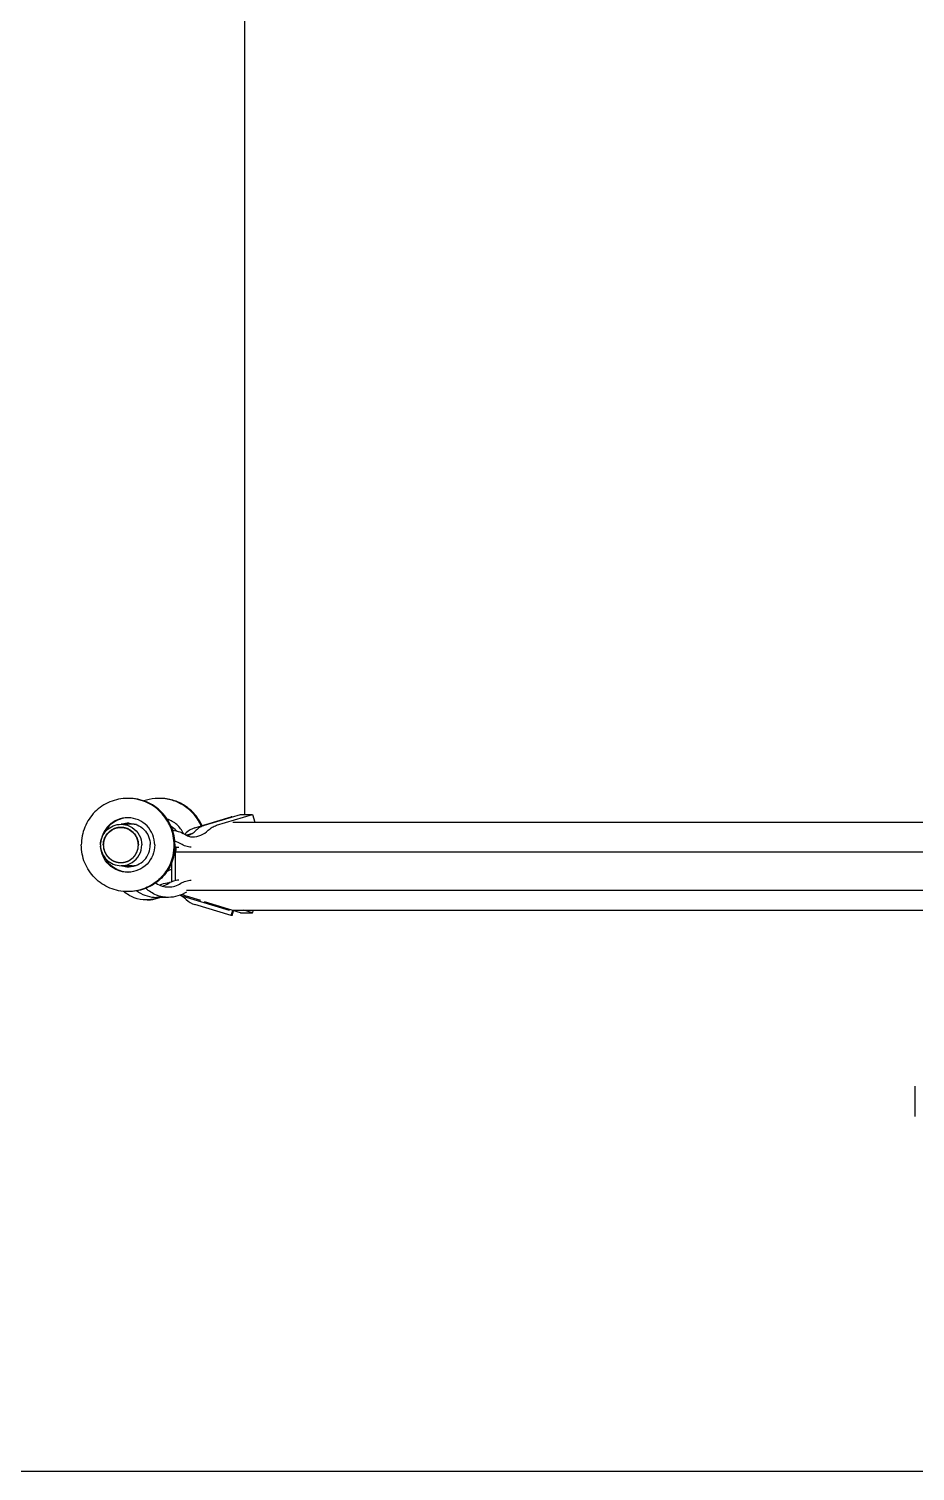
# Model space of a CAD drawing. Header units: millimetres. Extents: x 324 to 7054, y -67 to 2159.
# Drawn here: x 2649 to 2820, y -67 to 211.2 of the extents above; entities that cross this region are included whole.
import ezdxf

# ---------------------------------------------------------------- set-up
doc = ezdxf.new("R2010")
doc.units = ezdxf.units.MM
doc.header["$LTSCALE"] = 153.67
doc.layers.get('0').update_dxf_attribs({"linetype": 'CONTINUOUS'})
doc.layers.add('00_BUW_DATUM', color=7, linetype='CONTINUOUS')
doc.layers.add('02___PRT_ALL_AXES', color=7, linetype='CONTINUOUS')

msp = doc.modelspace()

# ---------------------------------------------------------------- linework, layer by layer
at = {"linetype": 'Continuous'}
for p, q in [((2690.63019, 772.80824), (2690.63019, 59.7043)), ((2681.05369, 57.09698), (2688.07713, 59.2043)), ((2682.93118, 57.59698), (2689.86389, 59.7043)), ((2685.26841, 57.597), (2692.20111, 59.70431)), ((2688.07713, 59.2043), (2688.08898, 59.16478)), ((2688.21898, 59.2043), (2688.07713, 59.2043)), ((2689.86389, 59.7043), (2692.20111, 59.70431)), ((2692.20111, 59.70431), (2692.649, 58.19176)), ((2680.41343, 55.37332), (2680.59144, 55.3696)), ((2675.99097, 43.70002), (2673.65375, 43.7)), ((2688.07713, 40.1957), (2681.05369, 42.30302)), ((2689.86389, 40.6957), (2682.93119, 42.80301)), ((2688.07713, 40.1957), (2688.3639, 41.15165)), ((2688.2676, 40.1957), (2688.07713, 40.1957)), ((2688.2676, 40.1957), (2688.53846, 41.09859)), ((2689.86389, 40.6957), (2692.20111, 40.69572)), ((2692.20111, 40.69572), (2690.51501, 41.20824)), ((2692.20111, 40.69572), (2692.35287, 41.20824)), ((2820.03009, 1.45), (2820.03009, 7.25))]:
    msp.add_line(p, q, dxfattribs=at)
msp.add_line((324, -67), (7054, -67))
for centre, radius, start, end in [((2676.31455, 59.30154), 4.43259, 308.998149, 314.2922248), ((2682.20303, 53.26626), 3.99943, 106.701035, 134.2974133), ((2678.24005, 59.72898), 4.36207, 288.2619693, 314.7060466), ((2676.31617, 59.30037), 6.43081, 277.9538334, 279.721768), ((2675.97319, 50.2661), 4.43696, 57.2260946, 73.7039113), ((2678.15875, 57.28205), 3.91048, 256.2835343, 267.6058598), ((2673.68354, 50.10406), 6.41083, 233.6457732, 237.1919378), ((2676.00458, 50.12298), 4.42555, 235.4087172, 237.1936847), ((2673.63558, 50.1353), 4.43834, 285.5095683, 302.7685016), ((2676.31614, 40.10884), 6.42157, 90.3403813, 92.3458705), ((2676.31476, 40.0978), 4.43304, 57.2946594, 65.0015368), ((2676.30938, 40.09205), 4.44078, 45.7178141, 57.2763621), ((2682.20303, 46.13374), 3.99943, 225.7025867, 253.298965)]:
    msp.add_arc(centre, radius, start, end, dxfattribs=at)
for points, knots in [([(2670.17458, 53.80021), (2670.16921, 53.85525), (2670.16115, 53.9378), (2670.15041, 54.04786), (2670.14235, 54.13041), (2670.1343, 54.21296), (2670.12758, 54.28175), (2670.12221, 54.33678), (2670.11885, 54.37118), (2670.11618, 54.3987), (2670.11412, 54.41933), (2670.11256, 54.43655), (2670.11098, 54.45026), (2670.11069, 54.46072), (2670.10699, 54.4705), (2670.10325, 54.48379), (2670.09817, 54.5003), (2670.09224, 54.52016), (2670.08428, 54.54663), (2670.07434, 54.57972), (2670.05844, 54.63265), (2670.03856, 54.69882), (2670.0147, 54.77823), (2669.99084, 54.85763), (2669.97096, 54.9238), (2669.95506, 54.97674), (2669.94511, 55.00982), (2669.93717, 55.03629), (2669.93117, 55.05613), (2669.92631, 55.07272), (2669.92212, 55.08586), (2669.91981, 55.09606), (2669.91429, 55.10494), (2669.90805, 55.11724), (2669.89987, 55.13245), (2669.89022, 55.15077), (2669.87729, 55.17518), (2669.86115, 55.2057), (2669.83532, 55.25452), (2669.80303, 55.31555), (2669.76428, 55.38878), (2669.72554, 55.46202), (2669.69325, 55.52305), (2669.66742, 55.57187), (2669.65127, 55.60238), (2669.63836, 55.6268), (2669.62864, 55.64509), (2669.62067, 55.66041), (2669.614, 55.67249), (2669.60981, 55.68201), (2669.60251, 55.68981), (2669.59385, 55.70082), (2669.58266, 55.71437), (2669.5694, 55.73072), (2669.55165, 55.75249), (2669.52949, 55.77971), (2669.49402, 55.82326), (2669.44968, 55.8777), (2669.39648, 55.94303), (2669.34327, 56.00836), (2669.29893, 56.06279), (2669.26346, 56.10635), (2669.24129, 56.13356), (2669.22357, 56.15535), (2669.21024, 56.17165), (2669.19923, 56.18535), (2669.19021, 56.19605), (2669.18404, 56.20479), (2669.17559, 56.2108), (2669.16511, 56.21976), (2669.15175, 56.23064), (2669.13583, 56.24383), (2669.11456, 56.26137), (2669.088, 56.28331), (2669.04548, 56.3184), (2668.99233, 56.36227), (2668.92856, 56.41492), (2668.86479, 56.46756), (2668.81164, 56.51143), (2668.76912, 56.54653), (2668.74255, 56.56846), (2668.7213, 56.58602), (2668.70533, 56.59915), (2668.69211, 56.61022), (2668.68135, 56.61879), (2668.67378, 56.62598), (2668.66429, 56.63027), (2668.6523, 56.637), (2668.63708, 56.64507), (2668.61892, 56.6549), (2668.59467, 56.66795), (2668.56436, 56.68429), (2668.51587, 56.71042), (2668.45526, 56.74308), (2668.38253, 56.78227), (2668.30979, 56.82146), (2668.24918, 56.85412), (2668.20069, 56.88026), (2668.17039, 56.89658), (2668.14615, 56.90966), (2668.12795, 56.91942), (2668.11284, 56.92769), (2668.10063, 56.934), (2668.09182, 56.93958), (2668.08167, 56.94193), (2668.06861, 56.9462), (2668.05212, 56.95114), (2668.0324, 56.95724), (2668.00609, 56.96531), (2667.97321, 56.97542), (2667.92059, 56.99158), (2667.85482, 57.01179), (2667.7759, 57.03603), (2667.69698, 57.06028), (2667.63121, 57.08049), (2667.57859, 57.09665), (2667.54571, 57.10675), (2667.5194, 57.11485), (2667.49966, 57.12087), (2667.48325, 57.12604), (2667.47003, 57.12984), (2667.46038, 57.13359), (2667.44972, 57.13392), (2667.43586, 57.13556), (2667.41841, 57.13719), (2667.39753, 57.13932), (2667.36966, 57.1421), (2667.33484, 57.1456), (2667.27912, 57.15118), (2667.20946, 57.15817), (2667.12588, 57.16655), (2667.0423, 57.17493), (2666.97265, 57.18191), (2666.91693, 57.1875), (2666.8821, 57.19099), (2666.85424, 57.1938), (2666.83335, 57.19585), (2666.81593, 57.19772), (2666.80202, 57.19887), (2666.7915, 57.20067), (2666.7813, 57.19891), (2666.76759, 57.1978), (2666.75049, 57.196), (2666.72995, 57.19401), (2666.70258, 57.1913), (2666.66835, 57.18793), (2666.6136, 57.18253), (2666.54515, 57.17578), (2666.46302, 57.16768), (2666.38089, 57.15959), (2666.31244, 57.15284), (2666.25769, 57.14744), (2666.22346, 57.14406), (2666.19608, 57.14138), (2666.17556, 57.13931), (2666.15842, 57.13774), (2666.14478, 57.13616), (2666.13437, 57.13587), (2666.12464, 57.13215), (2666.11143, 57.12839), (2666.09499, 57.12328), (2666.07523, 57.11732), (2666.0489, 57.10932), (2666.01598, 57.09933), (2665.96331, 57.08334), (2665.89747, 57.06336), (2665.81847, 57.03939), (2665.73946, 57.01541), (2665.67363, 56.99543), (2665.62095, 56.97945), (2665.58804, 56.96945), (2665.5617, 56.96147), (2665.54196, 56.95544), (2665.52546, 56.95055), (2665.51238, 56.94633), (2665.50223, 56.94402), (2665.4934, 56.93847), (2665.48116, 56.9322), (2665.46603, 56.92398), (2665.4478, 56.91428), (2665.42351, 56.90129), (2665.39315, 56.88506), (2665.34457, 56.8591), (2665.28385, 56.82665), (2665.21098, 56.7877), (2665.13812, 56.74876), (2665.0774, 56.71631), (2665.02882, 56.69035), (2664.99846, 56.67411), (2664.97416, 56.66114), (2664.95597, 56.65137), (2664.94073, 56.64337), (2664.9287, 56.63666), (2664.91924, 56.63245), (2664.91147, 56.62511), (2664.90052, 56.61641), (2664.88703, 56.60517), (2664.87077, 56.59183), (2664.84911, 56.574), (2664.82202, 56.55172), (2664.77869, 56.51607), (2664.72452, 56.47151), (2664.65953, 56.41803), (2664.59453, 56.36456), (2664.54036, 56.32), (2664.49703, 56.28435), (2664.46995, 56.26207), (2664.44828, 56.24425), (2664.43206, 56.23086), (2664.41842, 56.21979), (2664.40778, 56.21072), (2664.39908, 56.20452), (2664.39311, 56.19603), (2664.38419, 56.1855), (2664.37337, 56.17207), (2664.36024, 56.15607), (2664.34279, 56.1347), (2664.32096, 56.10799), (2664.28604, 56.06526), (2664.24239, 56.01185), (2664.19001, 55.94775), (2664.13763, 55.88365), (2664.09398, 55.83024), (2664.05906, 55.78751), (2664.03724, 55.7608), (2664.01977, 55.73944), (2664.00671, 55.7234), (2663.9957, 55.71011), (2663.98717, 55.69929), (2663.98001, 55.69169), (2663.97574, 55.68214), (2663.96904, 55.67009), (2663.96102, 55.6548), (2663.95124, 55.63654), (2663.93825, 55.61217), (2663.922, 55.58171), (2663.896, 55.53298), (2663.8635, 55.47206), (2663.82451, 55.39896), (2663.78551, 55.32586), (2663.75302, 55.26494), (2663.72702, 55.2162), (2663.71078, 55.18574), (2663.69777, 55.16138), (2663.68805, 55.14309), (2663.67982, 55.12791), (2663.67354, 55.11563), (2663.66799, 55.10677), (2663.66565, 55.09658), (2663.66141, 55.08345), (2663.65649, 55.06688), (2663.65042, 55.04706), (2663.64239, 55.02062), (2663.63234, 54.98757), (2663.61625, 54.93469), (2663.59615, 54.86858), (2663.57202, 54.78926), (2663.5479, 54.70994), (2663.52779, 54.64384), (2663.51171, 54.59096), (2663.50166, 54.5579), (2663.49361, 54.53147), (2663.48761, 54.51163), (2663.48247, 54.49513), (2663.47869, 54.48184), (2663.47495, 54.47214), (2663.47463, 54.46143), (2663.473, 54.4475), (2663.47138, 54.42996), (2663.46926, 54.40897), (2663.46649, 54.38097), (2663.46301, 54.34597), (2663.45745, 54.28996), (2663.4505, 54.21996), (2663.44216, 54.13595), (2663.43383, 54.05195), (2663.42271, 53.93994), (2663.41437, 53.85594), (2663.40881, 53.79993)], [0, 0, 0, 0, 0.015625, 0.0234375, 0.03125, 0.0390625, 0.046875, 0.05078125, 0.0546875, 0.056640625, 0.05859375, 0.060546875, 0.061523438, 0.0625, 0.063476562, 0.064453125, 0.06640625, 0.068359375, 0.0703125, 0.07421875, 0.078125, 0.0859375, 0.09375, 0.1015625, 0.109375, 0.11328125, 0.1171875, 0.119140625, 0.12109375, 0.123046875, 0.124023438, 0.125, 0.125976562, 0.126953125, 0.12890625, 0.130859375, 0.1328125, 0.13671875, 0.140625, 0.1484375, 0.15625, 0.1640625, 0.171875, 0.17578125, 0.1796875, 0.181640625, 0.18359375, 0.185546875, 0.186523438, 0.1875, 0.188476562, 0.189453125, 0.19140625, 0.193359375, 0.1953125, 0.19921875, 0.203125, 0.2109375, 0.21875, 0.2265625, 0.234375, 0.23828125, 0.2421875, 0.244140625, 0.24609375, 0.248046875, 0.249023438, 0.25, 0.250976562, 0.251953125, 0.25390625, 0.255859375, 0.2578125, 0.26171875, 0.265625, 0.2734375, 0.28125, 0.2890625, 0.296875, 0.30078125, 0.3046875, 0.306640625, 0.30859375, 0.310546875, 0.311523438, 0.3125, 0.313476562, 0.314453125, 0.31640625, 0.318359375, 0.3203125, 0.32421875, 0.328125, 0.3359375, 0.34375, 0.3515625, 0.359375, 0.36328125, 0.3671875, 0.369140625, 0.37109375, 0.373046875, 0.374023438, 0.375, 0.375976562, 0.376953125, 0.37890625, 0.380859375, 0.3828125, 0.38671875, 0.390625, 0.3984375, 0.40625, 0.4140625, 0.421875, 0.42578125, 0.4296875, 0.431640625, 0.43359375, 0.435546875, 0.436523438, 0.4375, 0.438476562, 0.439453125, 0.44140625, 0.443359375, 0.4453125, 0.44921875, 0.453125, 0.4609375, 0.46875, 0.4765625, 0.484375, 0.48828125, 0.4921875, 0.494140625, 0.49609375, 0.498046875, 0.499023438, 0.5, 0.500976562, 0.501953125, 0.50390625, 0.505859375, 0.5078125, 0.51171875, 0.515625, 0.5234375, 0.53125, 0.5390625, 0.546875, 0.55078125, 0.5546875, 0.556640625, 0.55859375, 0.560546875, 0.561523438, 0.5625, 0.563476562, 0.564453125, 0.56640625, 0.568359375, 0.5703125, 0.57421875, 0.578125, 0.5859375, 0.59375, 0.6015625, 0.609375, 0.61328125, 0.6171875, 0.619140625, 0.62109375, 0.623046875, 0.624023438, 0.625, 0.625976562, 0.626953125, 0.62890625, 0.630859375, 0.6328125, 0.63671875, 0.640625, 0.6484375, 0.65625, 0.6640625, 0.671875, 0.67578125, 0.6796875, 0.681640625, 0.68359375, 0.685546875, 0.686523438, 0.6875, 0.688476562, 0.689453125, 0.69140625, 0.693359375, 0.6953125, 0.69921875, 0.703125, 0.7109375, 0.71875, 0.7265625, 0.734375, 0.73828125, 0.7421875, 0.744140625, 0.74609375, 0.748046875, 0.749023438, 0.75, 0.750976562, 0.751953125, 0.75390625, 0.755859375, 0.7578125, 0.76171875, 0.765625, 0.7734375, 0.78125, 0.7890625, 0.796875, 0.80078125, 0.8046875, 0.806640625, 0.80859375, 0.810546875, 0.811523438, 0.8125, 0.813476562, 0.814453125, 0.81640625, 0.818359375, 0.8203125, 0.82421875, 0.828125, 0.8359375, 0.84375, 0.8515625, 0.859375, 0.86328125, 0.8671875, 0.869140625, 0.87109375, 0.873046875, 0.874023438, 0.875, 0.875976562, 0.876953125, 0.87890625, 0.880859375, 0.8828125, 0.88671875, 0.890625, 0.8984375, 0.90625, 0.9140625, 0.921875, 0.92578125, 0.9296875, 0.931640625, 0.93359375, 0.935546875, 0.936523438, 0.9375, 0.938476562, 0.939453125, 0.94140625, 0.943359375, 0.9453125, 0.94921875, 0.953125, 0.9609375, 0.96875, 0.9765625, 0.984375, 1, 1, 1, 1]), ([(2669.77685, 57.72237), (2669.74611, 57.72805), (2669.70001, 57.7367), (2669.63848, 57.74768), (2669.59977, 57.75327), (2669.56894, 57.75802), (2669.54945, 57.76092), (2669.53435, 57.76334), (2669.51746, 57.76544), (2669.49573, 57.76796), (2669.46991, 57.77103), (2669.44405, 57.77407), (2669.42242, 57.77666), (2669.40533, 57.77863), (2669.39194, 57.78036), (2669.38071, 57.78115), (2669.36499, 57.78253), (2669.34559, 57.78414), (2669.32223, 57.78613), (2669.29882, 57.78809), (2669.27952, 57.78978), (2669.2636, 57.79101), (2669.24591, 57.79181), (2669.2244, 57.79296), (2669.19833, 57.79428), (2669.17235, 57.7956), (2669.14626, 57.79698), (2669.1205, 57.79811), (2669.08765, 57.79843), (2669.04606, 57.79925), (2669.01295, 57.79977), (2668.99638, 57.80005)], [0, 0, 0, 0, 0.125, 0.1875, 0.25, 0.28125, 0.3125, 0.328125, 0.34375, 0.375, 0.40625, 0.4375, 0.46875, 0.484375, 0.5, 0.515625, 0.53125, 0.5625, 0.59375, 0.625, 0.65625, 0.671875, 0.6875, 0.71875, 0.75, 0.78125, 0.8125, 0.84375, 0.875, 0.9375, 1, 1, 1, 1]), ([(2669.35666, 57.78374), (2669.34281, 57.7849), (2669.31513, 57.78734), (2669.28049, 57.78983), (2669.25277, 57.79182), (2669.23199, 57.79305), (2669.21459, 57.794), (2669.20255, 57.79468), (2669.19546, 57.79506), (2669.19074, 57.79536), (2669.18376, 57.79561), (2669.17523, 57.79596), (2669.16432, 57.79639), (2669.15131, 57.79692), (2669.13835, 57.79743), (2669.12734, 57.79788), (2669.119, 57.79819), (2669.1124, 57.79832), (2669.10355, 57.79855), (2669.09318, 57.7988), (2669.0828, 57.79905), (2669.07397, 57.79925), (2669.06733, 57.79944), (2669.05916, 57.79953), (2669.04416, 57.79964), (2669.02311, 57.79983), (2669.00616, 57.79998), (2668.99769, 57.80005)], [0, 0, 0, 0, 0.125, 0.25, 0.3125, 0.375, 0.4375, 0.46875, 0.484375, 0.5, 0.515625, 0.53125, 0.5625, 0.59375, 0.625, 0.65625, 0.671875, 0.6875, 0.71875, 0.75, 0.78125, 0.8125, 0.828125, 0.84375, 0.875, 0.9375, 1, 1, 1, 1]), ([(2669.77699, 57.7226), (2669.74288, 57.72914), (2669.67462, 57.74205), (2669.58888, 57.75602), (2669.5201, 57.76542), (2669.47688, 57.77081), (2669.44695, 57.7744), (2669.42931, 57.77645), (2669.40959, 57.77837), (2669.38567, 57.78082), (2669.36631, 57.78277), (2669.35666, 57.78374)], [0, 0, 0, 0, 0.25, 0.5, 0.625, 0.75, 0.8125, 0.84375, 0.875, 0.9375, 1, 1, 1, 1]), ([(2676.77955, 56.65072), (2677.2493, 56.59175), (2678.17936, 56.36727), (2679.03594, 55.94119), (2679.43464, 55.6842)], [0, 0, 0, 0, 0.499521688, 1, 1, 1, 1]), ([(2679.43464, 55.6842), (2679.50748, 55.63725), (2679.809, 55.46954), (2680.15571, 55.38402), (2680.41343, 55.37332)], [0, 0, 0, 0, 0.251485809, 1, 1, 1, 1]), ([(2680.59144, 55.36961), (2681.15176, 55.36953), (2682.28538, 55.59255), (2683.24601, 56.23351), (2683.64586, 56.62877)], [0, 0, 0, 0, 0.499149086, 1, 1, 1, 1]), ([(2682.93118, 57.59698), (2682.62807, 57.50485), (2682.04137, 57.24528), (2681.53456, 56.85208), (2681.30863, 56.62875)], [0, 0, 0, 0, 0.499313277, 1, 1, 1, 1]), ([(2683.64586, 56.62877), (2683.87178, 56.8521), (2684.3786, 57.24529), (2684.9653, 57.50487), (2685.26841, 57.597)], [0, 0, 0, 0, 0.500686723, 1, 1, 1, 1]), ([(2663.40881, 53.79994), (2663.41418, 53.7449), (2663.42224, 53.66235), (2663.43298, 53.55229), (2663.44104, 53.46974), (2663.44909, 53.38719), (2663.45581, 53.3184), (2663.46118, 53.26336), (2663.46454, 53.22897), (2663.46721, 53.20145), (2663.46926, 53.18082), (2663.47083, 53.1636), (2663.4724, 53.14989), (2663.47269, 53.13943), (2663.47639, 53.12965), (2663.48013, 53.11636), (2663.48522, 53.09984), (2663.49115, 53.07999), (2663.49911, 53.05352), (2663.50904, 53.02043), (2663.52495, 52.9675), (2663.54483, 52.90133), (2663.56869, 52.82192), (2663.59254, 52.74252), (2663.61242, 52.67635), (2663.62833, 52.62341), (2663.63827, 52.59033), (2663.64621, 52.56386), (2663.65221, 52.54402), (2663.65707, 52.52743), (2663.66127, 52.51429), (2663.66358, 52.50408), (2663.6691, 52.49521), (2663.67533, 52.48291), (2663.68351, 52.4677), (2663.69317, 52.44938), (2663.70609, 52.42497), (2663.72223, 52.39445), (2663.74807, 52.34563), (2663.78036, 52.2846), (2663.8191, 52.21137), (2663.85785, 52.13813), (2663.89014, 52.0771), (2663.91597, 52.02828), (2663.93212, 51.99777), (2663.94503, 51.97335), (2663.95475, 51.95506), (2663.96271, 51.93974), (2663.96939, 51.92766), (2663.97357, 51.91814), (2663.98088, 51.91034), (2663.98953, 51.89933), (2664.00072, 51.88578), (2664.01399, 51.86943), (2664.03174, 51.84766), (2664.0539, 51.82044), (2664.08937, 51.77689), (2664.13371, 51.72245), (2664.18691, 51.65712), (2664.24012, 51.59179), (2664.28445, 51.53736), (2664.31992, 51.4938), (2664.34209, 51.46659), (2664.35982, 51.4448), (2664.37315, 51.4285), (2664.38415, 51.4148), (2664.39318, 51.4041), (2664.39935, 51.39536), (2664.4078, 51.38935), (2664.41827, 51.38039), (2664.43164, 51.36951), (2664.44756, 51.35632), (2664.46882, 51.33878), (2664.49539, 51.31684), (2664.53791, 51.28175), (2664.59105, 51.23788), (2664.65483, 51.18523), (2664.7186, 51.13259), (2664.77175, 51.08872), (2664.81426, 51.05362), (2664.84084, 51.03169), (2664.86209, 51.01413), (2664.87805, 51.001), (2664.89127, 50.98993), (2664.90204, 50.98136), (2664.9096, 50.97417), (2664.9191, 50.96988), (2664.93109, 50.96315), (2664.94631, 50.95508), (2664.96447, 50.94525), (2664.98872, 50.93219), (2665.01902, 50.91586), (2665.06751, 50.88973), (2665.12813, 50.85707), (2665.20086, 50.81788), (2665.27359, 50.77869), (2665.3342, 50.74603), (2665.38269, 50.71989), (2665.413, 50.70357), (2665.43724, 50.69049), (2665.45544, 50.68073), (2665.47055, 50.67246), (2665.48276, 50.66615), (2665.49157, 50.66057), (2665.50172, 50.65822), (2665.51478, 50.65395), (2665.53127, 50.64901), (2665.55098, 50.64291), (2665.5773, 50.63484), (2665.61018, 50.62473), (2665.66279, 50.60857), (2665.72856, 50.58836), (2665.80749, 50.56412), (2665.88641, 50.53987), (2665.95218, 50.51966), (2666.00479, 50.5035), (2666.03768, 50.4934), (2666.06398, 50.4853), (2666.08372, 50.47928), (2666.10013, 50.47411), (2666.11336, 50.47031), (2666.12301, 50.46655), (2666.13367, 50.46623), (2666.14753, 50.46459), (2666.16498, 50.46296), (2666.18586, 50.46083), (2666.21373, 50.45805), (2666.24855, 50.45455), (2666.30427, 50.44897), (2666.37392, 50.44198), (2666.4575, 50.4336), (2666.54109, 50.42522), (2666.61074, 50.41824), (2666.66646, 50.41265), (2666.70128, 50.40916), (2666.72915, 50.40635), (2666.75004, 50.4043), (2666.76746, 50.40243), (2666.78137, 50.40128), (2666.79188, 50.39948), (2666.80208, 50.40124), (2666.8158, 50.40235), (2666.8329, 50.40415), (2666.85343, 50.40614), (2666.88081, 50.40885), (2666.91503, 50.41222), (2666.96979, 50.41762), (2667.03823, 50.42437), (2667.12037, 50.43246), (2667.2025, 50.44056), (2667.27095, 50.44731), (2667.3257, 50.45271), (2667.35992, 50.45609), (2667.3873, 50.45877), (2667.40783, 50.46083), (2667.42496, 50.46241), (2667.43861, 50.46399), (2667.44901, 50.46428), (2667.45875, 50.468), (2667.47196, 50.47176), (2667.4884, 50.47687), (2667.50816, 50.48283), (2667.53449, 50.49083), (2667.56741, 50.50082), (2667.62008, 50.51681), (2667.68592, 50.53679), (2667.76492, 50.56076), (2667.84392, 50.58474), (2667.90976, 50.60472), (2667.96243, 50.6207), (2667.99535, 50.6307), (2668.02169, 50.63868), (2668.04143, 50.64471), (2668.05793, 50.6496), (2668.07101, 50.65382), (2668.08116, 50.65613), (2668.08999, 50.66168), (2668.10222, 50.66795), (2668.11736, 50.67617), (2668.13559, 50.68587), (2668.15988, 50.69886), (2668.19024, 50.71509), (2668.23882, 50.74105), (2668.29954, 50.7735), (2668.3724, 50.81245), (2668.44527, 50.85139), (2668.50599, 50.88384), (2668.55457, 50.9098), (2668.58493, 50.92604), (2668.60922, 50.93901), (2668.62742, 50.94877), (2668.64266, 50.95678), (2668.65469, 50.96349), (2668.66415, 50.9677), (2668.67192, 50.97504), (2668.68287, 50.98374), (2668.69635, 50.99498), (2668.71262, 51.00832), (2668.73428, 51.02615), (2668.76137, 51.04843), (2668.8047, 51.08408), (2668.85886, 51.12864), (2668.92386, 51.18212), (2668.98886, 51.23559), (2669.04302, 51.28015), (2669.08636, 51.3158), (2669.11343, 51.33808), (2669.13511, 51.3559), (2669.15133, 51.36929), (2669.16496, 51.38036), (2669.17561, 51.38943), (2669.18431, 51.39563), (2669.19028, 51.40412), (2669.1992, 51.41465), (2669.21002, 51.42808), (2669.22314, 51.44408), (2669.24059, 51.46545), (2669.26242, 51.49215), (2669.29734, 51.53489), (2669.34099, 51.5883), (2669.39337, 51.6524), (2669.44575, 51.71649), (2669.4894, 51.76991), (2669.52433, 51.81264), (2669.54615, 51.83935), (2669.56362, 51.86071), (2669.57668, 51.87675), (2669.58769, 51.89004), (2669.59622, 51.90086), (2669.60338, 51.90846), (2669.60764, 51.91801), (2669.61434, 51.93006), (2669.62237, 51.94535), (2669.63215, 51.96361), (2669.64514, 51.98798), (2669.66139, 52.01844), (2669.68739, 52.06717), (2669.71988, 52.12809), (2669.75888, 52.20119), (2669.79787, 52.27429), (2669.83037, 52.33521), (2669.85637, 52.38395), (2669.87261, 52.41441), (2669.88562, 52.43877), (2669.89534, 52.45706), (2669.90357, 52.47224), (2669.90985, 52.48452), (2669.9154, 52.49338), (2669.91774, 52.50357), (2669.92198, 52.5167), (2669.9269, 52.53327), (2669.93296, 52.55309), (2669.94099, 52.57953), (2669.95105, 52.61258), (2669.96713, 52.66546), (2669.98724, 52.73157), (2670.01136, 52.81089), (2670.03549, 52.89021), (2670.05559, 52.95631), (2670.07168, 53.00919), (2670.08173, 53.04225), (2670.08978, 53.06868), (2670.09577, 53.08852), (2670.10091, 53.10502), (2670.1047, 53.11831), (2670.10843, 53.12801), (2670.10876, 53.13872), (2670.11038, 53.15265), (2670.11201, 53.17019), (2670.11413, 53.19118), (2670.1169, 53.21918), (2670.12038, 53.25418), (2670.12593, 53.31019), (2670.13288, 53.38019), (2670.14122, 53.4642), (2670.14956, 53.5482), (2670.16068, 53.66021), (2670.16902, 53.74421), (2670.17458, 53.80021)], [0, 0, 0, 0, 0.015625, 0.0234375, 0.03125, 0.0390625, 0.046875, 0.05078125, 0.0546875, 0.056640625, 0.05859375, 0.060546875, 0.061523438, 0.0625, 0.063476562, 0.064453125, 0.06640625, 0.068359375, 0.0703125, 0.07421875, 0.078125, 0.0859375, 0.09375, 0.1015625, 0.109375, 0.11328125, 0.1171875, 0.119140625, 0.12109375, 0.123046875, 0.124023438, 0.125, 0.125976562, 0.126953125, 0.12890625, 0.130859375, 0.1328125, 0.13671875, 0.140625, 0.1484375, 0.15625, 0.1640625, 0.171875, 0.17578125, 0.1796875, 0.181640625, 0.18359375, 0.185546875, 0.186523438, 0.1875, 0.188476562, 0.189453125, 0.19140625, 0.193359375, 0.1953125, 0.19921875, 0.203125, 0.2109375, 0.21875, 0.2265625, 0.234375, 0.23828125, 0.2421875, 0.244140625, 0.24609375, 0.248046875, 0.249023438, 0.25, 0.250976562, 0.251953125, 0.25390625, 0.255859375, 0.2578125, 0.26171875, 0.265625, 0.2734375, 0.28125, 0.2890625, 0.296875, 0.30078125, 0.3046875, 0.306640625, 0.30859375, 0.310546875, 0.311523438, 0.3125, 0.313476562, 0.314453125, 0.31640625, 0.318359375, 0.3203125, 0.32421875, 0.328125, 0.3359375, 0.34375, 0.3515625, 0.359375, 0.36328125, 0.3671875, 0.369140625, 0.37109375, 0.373046875, 0.374023438, 0.375, 0.375976562, 0.376953125, 0.37890625, 0.380859375, 0.3828125, 0.38671875, 0.390625, 0.3984375, 0.40625, 0.4140625, 0.421875, 0.42578125, 0.4296875, 0.431640625, 0.43359375, 0.435546875, 0.436523438, 0.4375, 0.438476562, 0.439453125, 0.44140625, 0.443359375, 0.4453125, 0.44921875, 0.453125, 0.4609375, 0.46875, 0.4765625, 0.484375, 0.48828125, 0.4921875, 0.494140625, 0.49609375, 0.498046875, 0.499023438, 0.5, 0.500976562, 0.501953125, 0.50390625, 0.505859375, 0.5078125, 0.51171875, 0.515625, 0.5234375, 0.53125, 0.5390625, 0.546875, 0.55078125, 0.5546875, 0.556640625, 0.55859375, 0.560546875, 0.561523438, 0.5625, 0.563476562, 0.564453125, 0.56640625, 0.568359375, 0.5703125, 0.57421875, 0.578125, 0.5859375, 0.59375, 0.6015625, 0.609375, 0.61328125, 0.6171875, 0.619140625, 0.62109375, 0.623046875, 0.624023438, 0.625, 0.625976562, 0.626953125, 0.62890625, 0.630859375, 0.6328125, 0.63671875, 0.640625, 0.6484375, 0.65625, 0.6640625, 0.671875, 0.67578125, 0.6796875, 0.681640625, 0.68359375, 0.685546875, 0.686523438, 0.6875, 0.688476562, 0.689453125, 0.69140625, 0.693359375, 0.6953125, 0.69921875, 0.703125, 0.7109375, 0.71875, 0.7265625, 0.734375, 0.73828125, 0.7421875, 0.744140625, 0.74609375, 0.748046875, 0.749023438, 0.75, 0.750976562, 0.751953125, 0.75390625, 0.755859375, 0.7578125, 0.76171875, 0.765625, 0.7734375, 0.78125, 0.7890625, 0.796875, 0.80078125, 0.8046875, 0.806640625, 0.80859375, 0.810546875, 0.811523438, 0.8125, 0.813476562, 0.814453125, 0.81640625, 0.818359375, 0.8203125, 0.82421875, 0.828125, 0.8359375, 0.84375, 0.8515625, 0.859375, 0.86328125, 0.8671875, 0.869140625, 0.87109375, 0.873046875, 0.874023438, 0.875, 0.875976562, 0.876953125, 0.87890625, 0.880859375, 0.8828125, 0.88671875, 0.890625, 0.8984375, 0.90625, 0.9140625, 0.921875, 0.92578125, 0.9296875, 0.931640625, 0.93359375, 0.935546875, 0.936523438, 0.9375, 0.938476562, 0.939453125, 0.94140625, 0.943359375, 0.9453125, 0.94921875, 0.953125, 0.9609375, 0.96875, 0.9765625, 0.984375, 1, 1, 1, 1]), ([(2680.33261, 53.37499), (2679.98788, 53.38931), (2679.29849, 53.51061), (2678.6656, 53.80946), (2678.37503, 53.99676)], [0, 0, 0, 0, 0.499509545, 1, 1, 1, 1]), ([(2668.99628, 49.80005), (2669.02753, 49.80054), (2669.07442, 49.80114), (2669.1369, 49.8025), (2669.17595, 49.80465), (2669.20711, 49.80607), (2669.22679, 49.80706), (2669.24206, 49.80767), (2669.25904, 49.80894), (2669.28084, 49.81075), (2669.30675, 49.81283), (2669.33271, 49.81494), (2669.35442, 49.81667), (2669.37157, 49.81811), (2669.38503, 49.81905), (2669.39619, 49.82049), (2669.41188, 49.82223), (2669.43122, 49.82447), (2669.45452, 49.82713), (2669.47785, 49.82982), (2669.49711, 49.83197), (2669.51296, 49.8339), (2669.53046, 49.8366), (2669.55178, 49.83971), (2669.58619, 49.84485), (2669.62059, 49.84985), (2669.65477, 49.85516), (2669.70467, 49.86468), (2669.74662, 49.87222), (2669.78005, 49.87837)], [0, 0, 0, 0, 0.125, 0.1875, 0.25, 0.28125, 0.3125, 0.328125, 0.34375, 0.375, 0.40625, 0.4375, 0.46875, 0.484375, 0.5, 0.515625, 0.53125, 0.5625, 0.59375, 0.625, 0.65625, 0.671875, 0.6875, 0.71875, 0.75, 0.8125, 0.84375, 0.875, 1, 1, 1, 1]), ([(2671.65511, 43.20001), (2670.87612, 43.19995), (2669.30505, 43.4848), (2667.93858, 44.31072), (2667.3545, 44.82617)], [0, 0, 0, 0, 0.499995374, 1, 1, 1, 1]), ([(2670.20998, 44.71582), (2670.71866, 44.38793), (2671.83423, 43.87495), (2673.04975, 43.7), (2673.65375, 43.7)], [0, 0, 0, 0, 0.500496732, 1, 1, 1, 1]), ([(2675.9913, 43.70003), (2675.19386, 43.69996), (2673.58158, 44.00775), (2672.20088, 44.89404), (2671.61892, 45.44308)], [0, 0, 0, 0, 0.499176449, 1, 1, 1, 1]), ([(2673.60681, 46.40328), (2673.95898, 46.17627), (2674.73129, 45.82113), (2675.57281, 45.70002), (2675.99095, 45.70003)], [0, 0, 0, 0, 0.500505049, 1, 1, 1, 1]), ([(2674.31747, 46.04844), (2674.45059, 46.12028), (2674.99684, 46.37676), (2675.602, 46.50653), (2676.05329, 46.52502)], [0, 0, 0, 0, 0.250872957, 1, 1, 1, 1]), ([(2675.99095, 45.70003), (2676.40909, 45.70003), (2677.25058, 45.82114), (2678.02287, 46.17628), (2678.37503, 46.40328)], [0, 0, 0, 0, 0.499494975, 1, 1, 1, 1]), ([(2679.43464, 44.71584), (2678.92601, 44.38798), (2677.81059, 43.87503), (2676.59522, 43.70008), (2675.9913, 43.70003)], [0, 0, 0, 0, 0.500499965, 1, 1, 1, 1]), ([(2677.99539, 47.02502), (2677.65066, 47.01071), (2676.96126, 46.88941), (2676.32838, 46.59056), (2676.03781, 46.40326)], [0, 0, 0, 0, 0.499509566, 1, 1, 1, 1]), ([(2678.37503, 46.40328), (2678.6656, 46.59058), (2679.29849, 46.88943), (2679.98788, 47.01073), (2680.33261, 47.02504)], [0, 0, 0, 0, 0.500490434, 1, 1, 1, 1]), ([(2674.13332, 43.69119), (2673.93753, 43.61041), (2673.14102, 43.32614), (2672.28848, 43.20005), (2671.65511, 43.20001)], [0, 0, 0, 0, 0.25059931, 1, 1, 1, 1]), ([(2671.84525, 43.2), (2672.05657, 43.2), (2672.89941, 43.24081), (2673.73378, 43.44842), (2674.3182, 43.68889)], [0, 0, 0, 0, 0.250597121, 1, 1, 1, 1])]:
    msp.add_open_spline(points, degree=3, knots=knots, dxfattribs=at)
at = {"layer": '00_BUW_DATUM', "linetype": 'Continuous'}
for p, q in [((2668.99769, 57.80005), (2666.85187, 57.80007)), ((2668.99759, 49.80005), (2666.85177, 49.80007))]:
    msp.add_line(p, q, dxfattribs=at)
for centre, radius, start, end in [((2668.11177, 53.85), 5.20006, 88.9932471, 89.9788081), ((2668.296, 53.81618), 4.18387, 89.9434995, 107.4768665), ((2668.47591, 53.82197), 4.17821, 92.4050372, 107.4946734), ((2668.29209, 53.84197), 4.15808, 89.0068726, 89.8893111), ((2668.47253, 53.84373), 4.15633, 91.4954117, 92.3709828), ((2674.27837, 53.7979), 4.21127, 40.1387861, 58.08719), ((2668.02023, 53.80028), 9.04625, 349.7570054, 354.8730881), ((2668.01598, 53.80029), 9.05048, 354.8754144, 359.9895139), ((2668.20061, 53.80028), 9.04625, 349.7570054, 354.8730881), ((2668.19636, 53.80029), 9.05048, 354.8754144, 359.9895139), ((2674.30104, 53.77442), 4.17582, 301.7897948, 303.9624376), ((2668.29606, 53.78402), 4.18397, 252.504934, 269.8372315), ((2668.47588, 53.77775), 4.17782, 252.4864469, 267.3736782), ((2668.11177, 53.75013), 5.20007, 269.9788027, 270.9815135), ((2668.2922, 53.75486), 4.1548, 269.8892889, 271.4952093), ((2668.47263, 53.76026), 4.16021, 267.4073531, 269.006818), ((2674.11901, 53.77053), 5.22198, 288.0332938, 298.7759392)]:
    msp.add_arc(centre, radius, start, end, dxfattribs=at)
for points, knots in [([(2668.11507, 62.80006), (2667.52982, 62.80027), (2666.35578, 62.68459), (2664.66503, 62.16945), (2663.10619, 61.33255), (2661.74008, 60.20611), (2660.61894, 58.83357), (2659.78587, 57.26748), (2659.27278, 55.56893), (2659.15717, 54.38964), (2659.15707, 53.80148)], [0, 0, 0, 0, 0.124690528, 0.249428195, 0.374252998, 0.499191592, 0.624253261, 0.749428566, 0.874690933, 1, 1, 1, 1]), ([(2677.06646, 53.79863), (2677.06656, 54.38663), (2676.95105, 55.56598), (2676.27185, 57.82213), (2674.61434, 60.32691), (2672.12088, 61.99825), (2669.87412, 62.68302), (2668.70016, 62.79984), (2668.11507, 62.80006)], [0, 0, 0, 0, 0.125611242, 0.251175762, 0.500813719, 0.749970094, 0.875008743, 1, 1, 1, 1]), ([(2677.24684, 53.79863), (2677.24694, 54.38663), (2677.13143, 55.56597), (2676.45223, 57.82213), (2674.79472, 60.3269), (2672.30126, 61.99825), (2670.0545, 62.68302), (2668.88054, 62.79984), (2668.29545, 62.80005)], [0, 0, 0, 0, 0.125611242, 0.251175762, 0.500813719, 0.749970094, 0.875008743, 1, 1, 1, 1]), ([(2674.13067, 62.79998), (2673.88265, 62.80008), (2672.89251, 62.75936), (2671.90951, 62.55148), (2671.20796, 62.30833)], [0, 0, 0, 0, 0.250393488, 1, 1, 1, 1]), ([(2682.30229, 57.47268), (2681.9535, 58.25695), (2681.02565, 59.73284), (2679.06903, 61.45413), (2676.70741, 62.54911), (2674.986, 62.79964), (2674.13067, 62.79998)], [0, 0, 0, 0, 0.250477695, 0.500601764, 0.750398566, 1, 1, 1, 1]), ([(2682.46133, 57.5203), (2682.10978, 58.2986), (2681.17931, 59.76213), (2679.2266, 61.46746), (2676.87476, 62.55164), (2675.1621, 62.79964), (2674.31105, 62.79998)], [0, 0, 0, 0, 0.250475073, 0.500597778, 0.75039566, 1, 1, 1, 1]), ([(2668.11369, 59.05006), (2667.45509, 59.0503), (2666.12329, 58.79411), (2664.42207, 57.69439), (2663.24661, 56.04125), (2662.92697, 54.71946), (2662.89454, 54.05861)], [0, 0, 0, 0, 0.249433033, 0.499189518, 0.74941395, 1, 1, 1, 1]), ([(2668.11377, 59.04699), (2667.6334, 59.0305), (2666.67161, 58.86227), (2665.35696, 58.22399), (2664.26554, 57.24975), (2663.7419, 56.42317), (2663.54208, 55.98419)], [0, 0, 0, 0, 0.249604244, 0.499410047, 0.749534739, 1, 1, 1, 1]), ([(2673.33534, 53.79923), (2673.33545, 54.47448), (2673.07033, 55.83847), (2671.93361, 57.57114), (2670.22993, 58.74596), (2668.87516, 59.03744), (2668.20314, 59.04925)], [0, 0, 0, 0, 0.250576391, 0.500818303, 0.750582717, 1, 1, 1, 1]), ([(2678.87229, 55.99486), (2678.5739, 56.64652), (2677.69917, 57.83852), (2676.41584, 58.5736), (2675.73563, 58.79488)], [0, 0, 0, 0, 0.500503235, 1, 1, 1, 1]), ([(2662.87196, 53.79991), (2662.87193, 54.32009), (2663.07866, 55.37102), (2663.96364, 56.70055), (2665.28652, 57.59157), (2666.33413, 57.80004), (2666.85187, 57.80004)], [0, 0, 0, 0, 0.250594973, 0.500825298, 0.750584086, 1, 1, 1, 1]), ([(2663.40881, 53.79994), (2663.40879, 54.24209), (2663.58451, 55.13538), (2664.33674, 56.26548), (2665.46119, 57.02284), (2666.35166, 57.20005), (2666.79174, 57.20004)], [0, 0, 0, 0, 0.250594973, 0.500825299, 0.750584086, 1, 1, 1, 1]), ([(2666.79174, 57.20004), (2667.23178, 57.20004), (2668.12219, 57.02283), (2669.24657, 56.26554), (2669.9988, 55.13555), (2670.17456, 54.24234), (2670.17458, 53.80021)], [0, 0, 0, 0, 0.249415949, 0.499174735, 0.749405024, 1, 1, 1, 1]), ([(2666.85187, 57.80004), (2667.41073, 57.80003), (2668.17056, 57.63519), (2668.82718, 57.27766), (2668.98542, 57.17668)], [0, 0, 0, 0, 0.748569853, 1, 1, 1, 1]), ([(2668.36416, 57.99943), (2668.89579, 57.99022), (2669.96738, 57.7624), (2671.32073, 56.84282), (2672.23469, 55.48301), (2672.461, 54.40809), (2672.47036, 53.874)], [0, 0, 0, 0, 0.249423479, 0.499187342, 0.749423766, 1, 1, 1, 1]), ([(2668.98542, 57.17668), (2669.54295, 56.8209), (2670.49335, 55.80882), (2670.83166, 54.46297), (2670.83168, 53.80024)], [0, 0, 0, 0, 0.499490354, 1, 1, 1, 1]), ([(2668.10847, 44.80006), (2667.52338, 44.80028), (2666.34942, 44.91709), (2664.10265, 45.60187), (2661.60919, 47.27321), (2659.95169, 49.77799), (2659.27248, 52.03414), (2659.15698, 53.21349), (2659.15707, 53.80148)], [0, 0, 0, 0, 0.124991257, 0.250029906, 0.499186281, 0.748824238, 0.874388758, 1, 1, 1, 1]), ([(2662.87196, 53.79991), (2662.87198, 53.27976), (2663.07876, 52.22892), (2663.96373, 50.89953), (2665.28653, 50.00859), (2666.33407, 49.80012), (2666.85177, 49.80011)], [0, 0, 0, 0, 0.250594977, 0.500825265, 0.750584051, 1, 1, 1, 1]), ([(2668.10984, 48.55006), (2667.45159, 48.5503), (2666.12071, 48.8072), (2664.42092, 49.90702), (2663.24648, 51.5595), (2662.92703, 52.88054), (2662.89456, 53.54104)], [0, 0, 0, 0, 0.249433077, 0.499189783, 0.749414207, 1, 1, 1, 1]), ([(2663.40881, 53.79994), (2663.40883, 53.35781), (2663.58459, 52.4646), (2664.33682, 51.33461), (2665.4612, 50.57732), (2666.3516, 50.40011), (2666.79165, 50.40011)], [0, 0, 0, 0, 0.250594977, 0.500825265, 0.750584051, 1, 1, 1, 1]), ([(2666.79165, 50.40011), (2667.23173, 50.4001), (2668.1222, 50.57731), (2669.24665, 51.33467), (2669.99888, 52.46477), (2670.1746, 53.35806), (2670.17458, 53.80021)], [0, 0, 0, 0, 0.249415914, 0.499174701, 0.749405026, 1, 1, 1, 1]), ([(2673.33534, 53.79923), (2673.33523, 53.12392), (2673.06964, 51.75991), (2671.93221, 50.02752), (2670.22793, 48.85327), (2668.87292, 48.56234), (2668.20084, 48.55082)], [0, 0, 0, 0, 0.250576539, 0.500818355, 0.75058263, 1, 1, 1, 1]), ([(2668.40062, 49.60147), (2668.94121, 49.61558), (2670.02932, 49.86067), (2671.38916, 50.82242), (2672.28436, 52.22962), (2672.47987, 53.33078), (2672.47036, 53.874)], [0, 0, 0, 0, 0.249411716, 0.499179423, 0.749426845, 1, 1, 1, 1]), ([(2668.98534, 50.42341), (2669.54294, 50.77921), (2670.49344, 51.79141), (2670.83171, 53.13744), (2670.83168, 53.80024)], [0, 0, 0, 0, 0.499490343, 1, 1, 1, 1]), ([(2668.10993, 48.55325), (2667.62986, 48.57009), (2666.6688, 48.73885), (2665.35528, 49.37734), (2664.26485, 50.35131), (2663.74165, 51.17743), (2663.54198, 51.61614)], [0, 0, 0, 0, 0.249604215, 0.499410168, 0.749534913, 1, 1, 1, 1]), ([(2666.85177, 49.80011), (2667.41063, 49.8001), (2668.17047, 49.96493), (2668.8271, 50.32244), (2668.98534, 50.42341)], [0, 0, 0, 0, 0.748569854, 1, 1, 1, 1]), ([(2676.92231, 52.19164), (2676.73775, 51.17045), (2676.00757, 49.17681), (2673.96729, 46.75134), (2671.22755, 45.16596), (2669.14176, 44.79968), (2668.10847, 44.80006)], [0, 0, 0, 0, 0.250561123, 0.500748402, 0.750512216, 1, 1, 1, 1]), ([(2677.10268, 52.19164), (2676.91813, 51.17045), (2676.18795, 49.17681), (2674.14767, 46.75134), (2671.40793, 45.16595), (2669.32214, 44.79968), (2668.28885, 44.80006)], [0, 0, 0, 0, 0.250561123, 0.500748402, 0.750512216, 1, 1, 1, 1])]:
    msp.add_open_spline(points, degree=3, knots=knots, dxfattribs=at)
at = {"layer": '02___PRT_ALL_AXES', "linetype": 'Continuous'}
for p, q in [((2680.40058, 55.95584), (2679.46313, 55.66921)), ((2688.38962, 58.19176), (3195.56865, 58.19176)), ((2676.63009, 46.71491), (2676.63009, 50.52997)), ((2677.35858, 46.94161), (2677.35858, 52.59006)), ((3206.63009, 52.4), (2677.35858, 52.4)), ((3206.63009, 45), (2679.43464, 45)), ((2678.77553, 43.94103), (2687.71332, 41.20824)), ((2682.2501, 43.09045), (2679.47563, 43.94103)), ((2687.75281, 41.3374), (2687.71332, 41.20824)), ((2688.38962, 41.20824), (3195.56865, 41.20824))]:
    msp.add_line(p, q, dxfattribs=at)
for centre, radius, start, end in [((2680.38134, 52.58791), 3.02276, 163.5352535, 179.9592993), ((2679.65598, 46.81763), 3.00833, 242.8782027, 252.9820917), ((2680.35816, 46.81174), 3.0033, 236.4376943, 252.9113179)]:
    msp.add_arc(centre, radius, start, end, dxfattribs=at)

doc.saveas('drawing.dxf')
